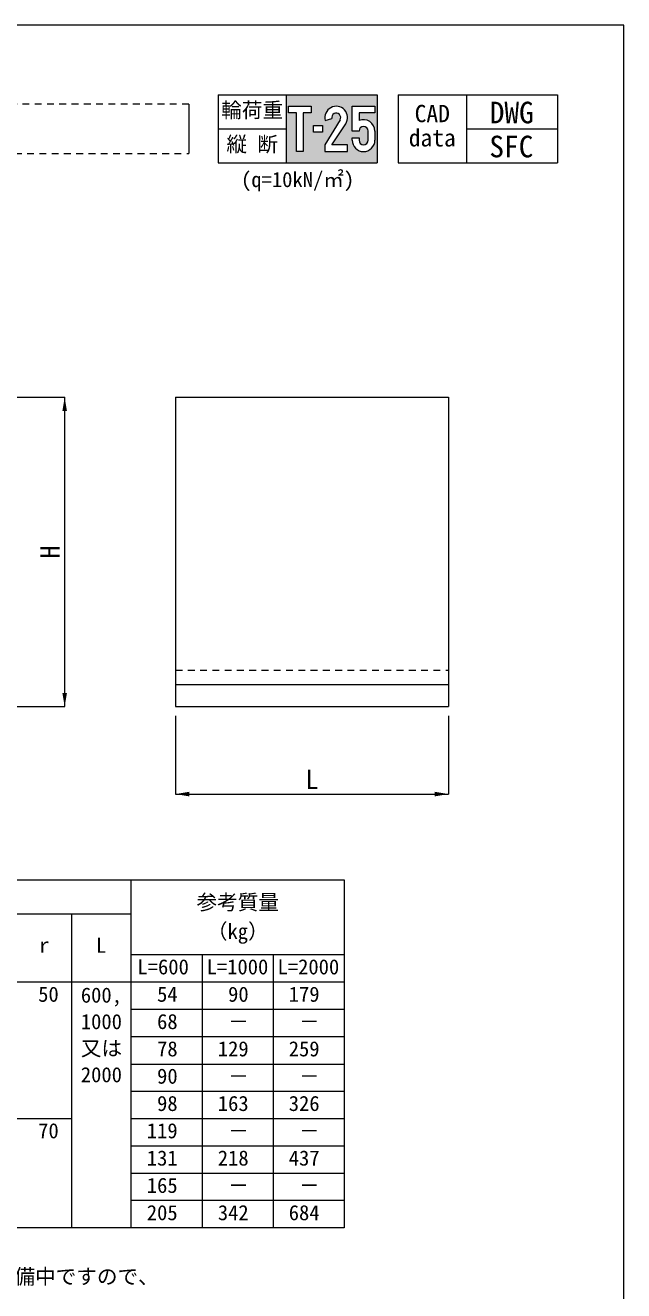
# Model space of a CAD drawing. Units: millimetres, scale not verified. Extents: x 2457 to 21956, y 3121 to 8731.
# Drawn here: x 5001 to 6317, y 5950 to 8731 of the extents above; entities that cross this region are included whole.
import ezdxf
from ezdxf.enums import TextEntityAlignment as Align

# ---------------------------------------------------------------- set-up
doc = ezdxf.new("R2010")
doc.units = ezdxf.units.MM
doc.header["$LTSCALE"] = 20
doc.linetypes.add('USER1', pattern=[1.35, 0.75, -0.6])
for name, color, linetype, lineweight in [('(0-0)', 7, 'Continuous', 13), ('0_2', 7, 'Continuous', 13), ('ハッチング', 7, 'Continuous', 5), ('寸法線', 7, 'Continuous', 9), ('本体', 2, 'Continuous', 20), ('枠', 5, 'Continuous', 5), ('補助線', 8, 'Continuous', 20)]:
    doc.layers.add(name, color=color, linetype=linetype, lineweight=lineweight)
doc.styles.add('ＭＳ ゴシック', font='')
doc.styles.get('ＭＳ ゴシック').set_extended_font_data('MS Gothic')

# ---------------------------------------------------------------- blocks, each defined once
blk = doc.blocks.new('filled_arrow')
at = {"color": 0, "linetype": 'Continuous', "lineweight": -2}
blk.add_solid([(7.5, 1.25), (0, 0), (7.5, -1.25)], dxfattribs=at)

msp = doc.modelspace()

# ---------------------------------------------------------------- hatches: boundary and pattern name
at = {"layer": 'ハッチング'}
h = msp.add_hatch(color=256, dxfattribs=at)
h.paths.add_polyline_path([(5775.1, 8428.71), (5775.1, 8578.71), (5575.1, 8578.71), (5575.1, 8428.71)])
h.paths.add_polyline_path([(5612.6, 8453.71), (5597.6, 8453.71), (5597.6, 8538.71), (5580.1, 8538.71), (5580.1, 8553.71), (5630.1, 8553.71), (5630.1, 8538.71), (5612.6, 8538.71)], flags=16)
h.paths.add_polyline_path([(5660.1, 8468.71), (5693.44, 8523.2, 0.53298), (5686.62, 8538.06, 0.53298), (5675.44, 8526.12), (5660.95, 8522.24, -0.5398), (5689.03, 8552.86, -0.5398), (5705.95, 8514.92), (5675.39, 8468.71), (5710.1, 8468.71), (5710.1, 8453.71), (5660.1, 8453.71)], flags=16)
h.paths.add_polyline_path([(5635.1, 8496.21), (5635.1, 8511.21), (5655.1, 8511.21), (5655.1, 8496.21)], flags=16)
h.paths.add_polyline_path([(5720.1, 8478.71), (5720.1, 8483.71), (5735.1, 8483.71), (5735.1, 8478.71, 1), (5755.1, 8478.71), (5755.1, 8498.71, 1), (5735.1, 8498.71), (5720.1, 8498.71), (5720.1, 8553.71), (5770.1, 8553.71), (5770.1, 8538.71), (5735.1, 8538.71), (5735.1, 8521.63, -0.54057), (5770.1, 8498.71), (5770.1, 8478.71, -0.41421), (5745.1, 8453.71, -0.41421)], flags=16)

# ---------------------------------------------------------------- linework, layer by layer
at = {"layer": '(0-0)', "color": 4, "linetype": 'USER1', "lineweight": 9}
for p, q in [((5361.03, 8557.51), (2629.29, 8557.51)), ((2629.29, 8449.13), (5361.03, 8449.13))]:
    msp.add_line(p, q, dxfattribs=at)
at = {"layer": '0_2', "lineweight": 20}
for p, q in [((5425.1, 8578.71), (5425.1, 8428.71)), ((5425.1, 8578.71), (5775.1, 8578.71)), ((5575.1, 8578.71), (5575.1, 8428.71)), ((5775.1, 8578.71), (5775.1, 8428.71)), ((5821.32, 8578.71), (5821.32, 8428.71)), ((5821.32, 8578.71), (6171.32, 8578.71)), ((5971.32, 8578.71), (5971.32, 8428.71)), ((6171.32, 8578.71), (6171.32, 8428.71)), ((5425.1, 8503.71), (5575.1, 8503.71)), ((5971.32, 8503.71), (6171.32, 8503.71)), ((5425.1, 8428.71), (5775.1, 8428.71)), ((5821.32, 8428.71), (6171.32, 8428.71))]:
    msp.add_line(p, q, dxfattribs=at)
at = {"layer": '0_2'}
for p, q in [((3396.72, 6853.31), (5702.5, 6853.31)), ((5234.36, 6088.31), (5234.36, 6853.31)), ((5702.5, 6853.31), (5702.5, 6088.31)), ((3790.61, 6778.31), (5234.36, 6778.31)), ((5103.11, 6778.31), (5103.11, 6088.31)), ((5702.5, 6688.31), (5234.36, 6688.31)), ((5390.5, 6688.31), (5390.5, 6088.31)), ((5546.5, 6688.31), (5546.5, 6088.31)), ((5702.5, 6628.31), (3396.72, 6628.31)), ((5702.5, 6568.31), (5234.36, 6568.31)), ((5702.5, 6508.31), (5234.36, 6508.31)), ((5234.36, 6448.31), (5702.5, 6448.31)), ((5702.5, 6388.31), (5234.36, 6388.31)), ((5103.11, 6328.31), (3396.72, 6328.31)), ((5702.5, 6328.31), (5234.36, 6328.31)), ((5234.36, 6268.31), (5702.5, 6268.31)), ((5234.36, 6208.31), (5702.5, 6208.31)), ((5702.5, 6148.31), (5234.36, 6148.31)), ((5702.5, 6088.31), (3396.72, 6088.31))]:
    msp.add_line(p, q, dxfattribs=at)
at = {"layer": 'ハッチング'}
for p, q in [((5660.95, 8522.24), (5675.44, 8526.12)), ((5735.1, 8483.71), (5735.1, 8478.71)), ((5755.1, 8478.71), (5755.1, 8498.71)), ((5770.1, 8498.71), (5770.1, 8478.71))]:
    msp.add_line(p, q, dxfattribs=at)
for points in [[(5597.6, 8453.71), (5597.6, 8538.71), (5580.1, 8538.71), (5580.1, 8553.71), (5630.1, 8553.71), (5630.1, 8538.71), (5612.6, 8538.71), (5612.6, 8453.71)], [(5635.1, 8511.21), (5655.1, 8511.21), (5655.1, 8496.21), (5635.1, 8496.21)]]:
    msp.add_lwpolyline(points, close=True, dxfattribs=at)
for points in [[(5735.1, 8498.71), (5720.1, 8498.71), (5720.1, 8553.71), (5770.1, 8553.71), (5770.1, 8538.71), (5735.1, 8538.71), (5735.1, 8521.63)], [(5693.44, 8523.2), (5660.1, 8468.71), (5660.1, 8453.71), (5710.1, 8453.71), (5710.1, 8468.71), (5675.39, 8468.71), (5705.95, 8514.92)], [(5720.1, 8478.71), (5720.1, 8483.71), (5735.1, 8483.71)]]:
    msp.add_lwpolyline(points, dxfattribs=at)
for centre, radius, start, end in [((5685.04, 8528.34), 24.85, 327.32155, 194.20268), ((5685.04, 8528.34), 9.85, 328.53575, 192.98848), ((5745.1, 8498.71), 25, 0, 113.57818), ((5745.1, 8498.71), 10, 0, 180), ((5745.1, 8478.71), 25, 180, 0), ((5745.1, 8478.71), 10, 180, 0)]:
    msp.add_arc(centre, radius, start, end, dxfattribs=at)
at = {"layer": '寸法線'}
for p, q in [((4919.96, 7913.83), (5087.82, 7913.83)), ((5087.82, 7233.83), (5087.82, 7913.83)), ((4849.96, 7233.83), (5087.82, 7233.83)), ((5331.77, 7213.83), (5331.77, 7041.68)), ((5931.77, 7213.83), (5931.77, 7041.68)), ((5331.77, 7041.68), (5931.77, 7041.68))]:
    msp.add_line(p, q, dxfattribs=at)
at = {"layer": '本体'}
for p, q in [((5331.77, 7913.83), (5931.77, 7913.83)), ((5331.77, 7913.83), (5331.77, 7233.83)), ((5931.77, 7913.83), (5931.77, 7233.83)), ((5331.77, 7233.83), (5931.77, 7233.83))]:
    msp.add_line(p, q, dxfattribs=at)
at = {"layer": '本体', "linetype": 'USER1', "lineweight": 9}
msp.add_line((5331.77, 7313.84), (5931.77, 7313.84), dxfattribs=at)
at = {"layer": '本体', "lineweight": 9}
msp.add_line((5331.77, 7282.8), (5931.77, 7282.8), dxfattribs=at)
at = {"layer": '枠', "lineweight": 13}
for p, q in [((6317.24, 8731.18), (2457.24, 8731.18)), ((6317.24, 3131.18), (6317.24, 8731.18))]:
    msp.add_line(p, q, dxfattribs=at)
at = {"layer": '補助線', "lineweight": 13}
msp.add_line((5361.03, 8557.51), (5361.03, 8449.13), dxfattribs=at)

# ---------------------------------------------------------------- block references
at = {"layer": '寸法線', "xscale": 4, "yscale": 4}
for p, rotation in [((5087.82, 7913.83), 270), ((5087.82, 7233.83), 90), ((5931.77, 7041.68), 180)]:
    msp.add_blockref('filled_arrow', p, dxfattribs=dict(at, rotation=rotation))
msp.add_blockref('filled_arrow', (5331.77, 7041.68), dxfattribs=at)

# ---------------------------------------------------------------- texts
at = {"layer": '(0-0)', "style": 'ＭＳ ゴシック'}
for s, height, p in [('DWG', 47.47, (6022.6, 8501.56)), ('SFC', 47.47, (6021.74, 8426.85)), ('r', 33.23, (5031.88, 6682.86)), ('L', 33.23, (5156.99, 6682.86)), ('L=600', 33.23, (5247.87, 6635.46)), ('L=1000', 33.23, (5399.98, 6635.46)), ('L=2000', 33.23, (5555.98, 6635.46)), (' 50', 33.23, (5006.96, 6575.26)), (' 54', 33.23, (5268.47, 6575.26)), (' 90', 33.23, (5424.62, 6575.26)), ('179', 33.23, (5580.62, 6575.26)), (' 68', 33.23, (5268.47, 6515.26)), (' －', 33.23, (5424.62, 6515.26)), (' －', 33.23, (5580.62, 6515.26)), (' 78', 33.23, (5268.47, 6455.26)), ('129', 33.23, (5424.62, 6455.26)), ('259', 33.23, (5580.62, 6455.26)), (' 90', 33.23, (5268.47, 6395.26)), (' －', 33.23, (5424.62, 6395.26)), (' －', 33.23, (5580.62, 6395.26)), (' 98', 33.23, (5268.47, 6335.26)), ('163', 33.23, (5424.62, 6335.26)), ('326', 33.23, (5580.62, 6335.26)), (' 70', 33.23, (5006.96, 6275.26)), ('119', 33.23, (5268.47, 6275.26)), (' －', 33.23, (5424.62, 6275.26)), (' －', 33.23, (5580.62, 6275.26)), ('131', 33.23, (5268.47, 6215.26)), ('218', 33.23, (5424.62, 6215.27)), ('437', 33.23, (5580.62, 6215.27)), ('165', 33.23, (5268.47, 6155.26)), (' －', 33.23, (5424.62, 6155.26)), (' －', 33.23, (5580.62, 6155.26)), ('205', 33.23, (5268.47, 6095.26)), ('342', 33.23, (5424.62, 6095.26)), ('684', 33.23, (5580.62, 6095.26))]:
    msp.add_text(s, height=height, dxfattribs=at).set_placement(p, align=Align.BOTTOM_LEFT)
for s, p in [('参考質量', (5468.43, 6777.47)), ('（kg）', (5468.43, 6713.57))]:
    msp.add_text(s, height=33.23, dxfattribs=at).set_placement(p, align=Align.BOTTOM_CENTER)
at = {"layer": '0_2', "style": 'ＭＳ ゴシック'}
for s, p in [('輪荷重', (5500.1, 8544.92)), ('縦 断', (5500.1, 8469.92)), ('(q=10kN/㎡)', (5600.1, 8392.22))]:
    msp.add_text(s, height=33.23, dxfattribs=at).set_placement(p, align=Align.MIDDLE_CENTER)
for s, height, p in [('CAD', 37.98, (5857.47, 8556.28)), ('data', 37.98, (5844.52, 8502.95)), ('600,', 33.23, (5123.38, 6616.6)), ('1000', 33.23, (5123.38, 6558.26)), ('又は', 33.23, (5123.38, 6499.93)), ('2000', 33.23, (5123.38, 6441.6)), ('  (2) 参考質量欄のL=1000･2000のハイフン「－」については現在、型枠を整備中ですので、', 33.23, (3414.56, 5998.06))]:
    msp.add_text(s, height=height, dxfattribs=at).set_placement(p, align=Align.TOP_LEFT)
at = {"layer": '寸法線', "style": 'ＭＳ ゴシック'}
msp.add_text('H', height=42.72, rotation=90, dxfattribs=at).set_placement((5055.32, 7573.83), align=Align.MIDDLE_CENTER)
msp.add_text('L', height=42.72, dxfattribs=at).set_placement((5631.77, 7074.18), align=Align.MIDDLE_CENTER)

doc.saveas('drawing.dxf')
